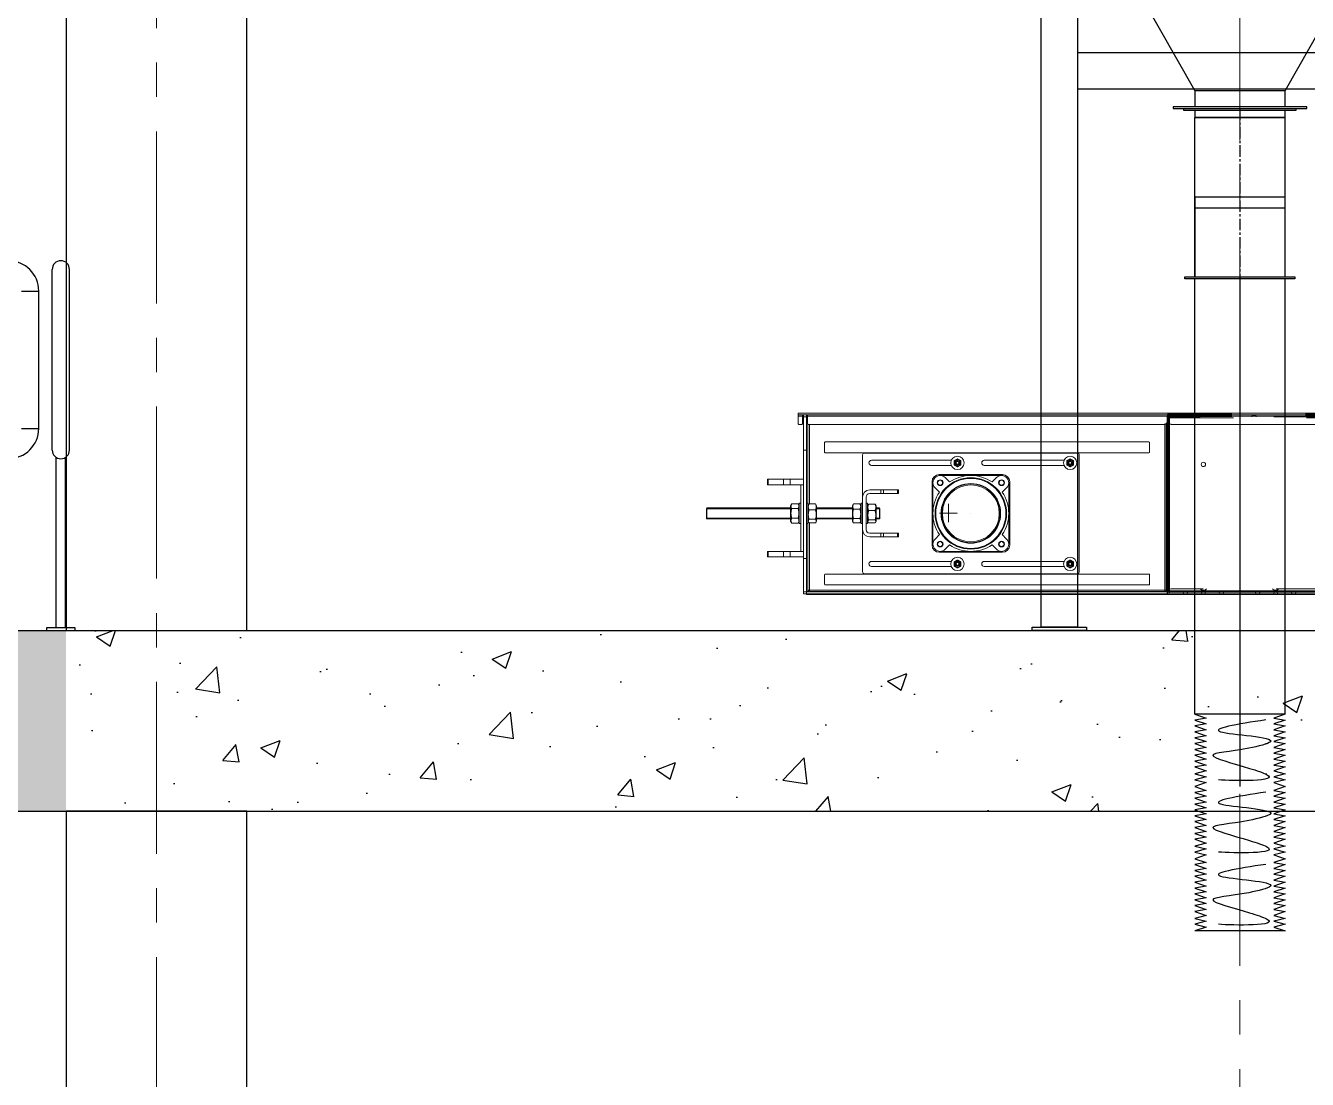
# Model space of a CAD drawing. Header units: millimetres. Extents: x 3220 to 226993, y 817 to 176024.
# Drawn here: x 167603 to 171152, y 23317 to 26234 of the extents above; entities that cross this region are included whole.
import ezdxf

# ---------------------------------------------------------------- set-up
doc = ezdxf.new("R2010")
doc.units = ezdxf.units.MM
for name, pattern in [('AXES', [50.8, 31.75, -6.35, 6.35, -6.35]), ('CHAIN', [0.3543, 0.2362, -0.0295, 0.0591, -0.0295]), ('DASHED', [15, 7, -8])]:
    doc.linetypes.add(name, pattern=pattern)
doc.layers.add('Axe', color=1, linetype='AXES', lineweight=9)
doc.layers.add('Gewinde(DIN)', color=160, linetype='Continuous', lineweight=25)
for name, color, linetype, lineweight, true_color in [('Mittelpunktmarkierung(DIN)', 7, 'Continuous', 25, 0x3f3f3f), ('Sichtbare Kanten(DIN)', 7, 'Continuous', 50, 0x3f3f3f), ('Sichtbare tangentiale Kanten(DIN)', 7, 'Continuous', 50, 0x3f3f3f), ('Verdeckte Kanten(DIN)', 7, 'DASHED', 35, 0x3f3f3f), ('Verdeckte tangentiale Kanten(DIN)', 7, 'DASHED', 35, 0x3f3f3f)]:
    doc.layers.add(name, color=color, linetype=linetype, lineweight=lineweight, true_color=true_color)

# ---------------------------------------------------------------- blocks, each defined once
blk = doc.blocks.new('SECTION E-F')
h = blk.add_hatch()
h.set_pattern_fill('AR-CONC', color=256, scale=3)
h.set_pattern_definition([(50, (0, 1000), (546.554, -47.817), [57.15, -628.65]), (355, (0, 1000), (-105.73, 573.17), [45.72, -502.922]), (100.4514, (45.55, 996), (440.824, 525.353), [48.57, -534.271]), (46.1842, (0, 1152.4), (813.237, -126.127), [85.725, -942.975]), (96.6356, (67.8, 1141.9), (712.212, 742.278), [72.855, -801.407]), (351.184, (0, 1152.4), (712.212, 742.278), [68.58, -754.38]), (21, (76.2, 1114.3), (454.843, -306.796), [57.15, -628.65]), (326, (76.2, 1114.3), (185.406, 552.564), [45.72, -502.92]), (71.4514, (114.1, 1088.73), (640.249, 245.768), [48.57, -534.27]), (37.5, (0, 1000), (9.2658, 253.6651), [0, -496.824, 0, -510.54, 0, -504.825]), (7.5, (0, 1000), (200.459, 300.5417), [0, -291.084, 0, -485.394, 0, -192.405]), (327.5, (-169.93, 1000), (406.7718, -17.1862), [0, -190.5, 0, -594.36, 0, -788.67]), (317.5, (-246.13, 1000), (444.3875, 76.2795), [0, -247.65, 0, -394.716, 0, -560.07])])
h.paths.add_polyline_path([(0, 4500), (-250, 4500), (-250, 0), (0, 0)])
h.paths.add_polyline_path([(250, 4500), (0, 4500), (0, 0), (250, 0)])
h.paths.add_polyline_path([(0, 5000), (-250, 5000), (-250, 4500), (0, 4500)])
h.paths.add_polyline_path([(3000, 5000), (0, 5000), (0, 4500), (250, 4500), (3000, 4500)])
h.paths.add_polyline_path([(6000, 5000), (3000, 5000), (3000, 4500), (3250, 4500), (6000, 4500)])
h.paths.add_polyline_path([(9000, 5000), (6000, 5000), (6000, 4500), (6250, 4500), (9000, 4500)])
h.paths.add_polyline_path([(12000, 5000), (9000, 5000), (9000, 4500), (9250, 4500), (12000, 4500)])
h.paths.add_polyline_path([(15000, 5000), (12000, 5000), (12000, 4500), (12250, 4500), (15000, 4500)])
h.paths.add_polyline_path([(24000, 5000), (23750, 5000), (23750, 4500), (24000, 4500)])
h.paths.add_polyline_path([(24250, 5000), (24000, 5000), (24000, 4500), (24250, 4500)])
h.paths.add_polyline_path([(24250, 4500), (24000, 4500), (24000, 0), (24250, 0)])
h.paths.add_polyline_path([(24000, 4500), (23750, 4500), (23750, 0), (24000, 0)])
h.paths.add_polyline_path([(17750, 4500), (17750, 5000), (15000, 5000), (15000, 4500)])
h = blk.add_hatch()
h.set_pattern_fill('AR-CONC', color=256, scale=3)
h.paths.add_polyline_path([(18000, 5000), (17750, 5000), (17750, 4500), (18000, 4500)])
h.paths.add_polyline_path([(21000, 5000), (18000, 5000), (18000, 4500), (21000, 4500)])
h.paths.add_polyline_path([(23750, 5000), (21000, 5000), (21000, 4500), (23750, 4500)])
h.paths.add_polyline_path([(24000, 5000), (23750, 5000), (23750, 4500), (24000, 4500)])
h.paths.add_polyline_path([(24250, 5000), (24000, 5000), (24000, 4500), (24250, 4500)])
for points in [[(17750, 5000), (18250, 5000), (18250, 9500), (17750, 9500)], [(17750, 0), (18250, 0), (18250, 4500), (17750, 4500)]]:
    blk.add_lwpolyline(points, close=True)
for points in [[(-250, 0), (-250, 5000), (17750, 5000)], [(17750, 5000), (24250, 5000)], [(250, 0), (250, 4500), (17750, 4500)], [(17750, 4500), (24250, 4500)]]:
    blk.add_lwpolyline(points)
at = {"layer": 'Axe', "ltscale": 15}
for p, q in [((18000, -4000), (18000, 33323.9)), ((21000, -500), (21000, 33323.9))]:
    blk.add_line(p, q, dxfattribs=at)
blk = doc.blocks.new('101 1 G')
for p, q in [((125, 466), (-125, 466)), ((-125, 466), (-125, 446)), ((125, 446), (125, 466)), ((-125, 5), (-125, 446)), ((125, 446), (-125, 446)), ((125, 446), (-125, 446)), ((-125, 446), (125, 446)), ((125, 5), (125, 446))]:
    blk.add_line(p, q)
for points in [[(155, 466), (-155, 466), (-155, 471), (155, 471)], [(-125, 5), (125, 5), (125, 225.5), (-125, 225.5)], [(-125, 5), (125, 5), (125, 195.8), (-125, 195.8)], [(152.5, 0), (-152.5, 0), (-152.5, 5), (152.5, 5)]]:
    blk.add_lwpolyline(points, close=True)
at = {"layer": 'Axe', "lineweight": -3}
blk.add_line((0, 471), (0, 0), dxfattribs=at)
blk = doc.blocks.new('180L')
blk.add_blockref('101 1 G', (0, -471))
blk = doc.blocks.new('179 L')
at = {"color": 34}
for p, q in [((-125, 550), (-750, 1650)), ((750, 1650), (125, 550)), ((-560, 1375), (-550, 1375)), ((-440, 1375), (-450, 1375)), ((440, 1375), (450, 1375)), ((560, 1375), (550, 1375)), ((-125, 550), (125, 550)), ((-125, 550), (-125, 505)), ((125, 505), (125, 550))]:
    blk.add_line(p, q, dxfattribs=at)
at = {"color": 34, "elevation": 0}
for points in [[(-725, 1799), (-225, 1799), (-225, 1805), (-725, 1805)], [(-275, 1799), (-675, 1799), (-675, 1700), (-275, 1700)], [(225, 1799), (725, 1799), (725, 1805), (225, 1805)], [(675, 1799), (275, 1799), (275, 1700), (675, 1700)], [(-800, 1694), (800, 1694), (800, 1700), (-800, 1700)], [(-750, 1650), (750, 1650), (750, 1694), (-750, 1694)]]:
    blk.add_lwpolyline(points, close=True, dxfattribs=at)
at = {"color": 34}
for points in [[(-560, 1360), (-550, 1360), (-550, 1553.9), (-560, 1553.9)], [(-440, 1360), (-450, 1360), (-450, 1553.9), (-440, 1553.9)], [(440, 1360), (450, 1360), (450, 1553.9), (440, 1553.9)], [(560, 1360), (550, 1360), (550, 1553.9), (560, 1553.9)], [(-425, 1350), (-575, 1350), (-575, 1360), (-425, 1360)], [(-450, -935.2), (-550, -935.2), (-550, 1350), (-450, 1350)], [(425, 1350), (575, 1350), (575, 1360), (425, 1360)], [(450, -935.2), (550, -935.2), (550, 1350), (450, 1350)], [(-450, 654.8), (-450, 554.8), (450, 554.8), (450, 654.8)], [(-185, 500), (185, 500), (185, 505), (-185, 505)], [(-425, -945.2), (-575, -945.2), (-575, -935.2), (-425, -935.2)], [(425, -945.2), (575, -945.2), (575, -935.2), (425, -935.2)]]:
    blk.add_lwpolyline(points, close=True, dxfattribs=at)
blk = doc.blocks.new('TKF 300 tondeur F')
at = {"layer": 'Gewinde(DIN)', "color": 5, "lineweight": 0}
for p, q in [((807, -7.3), (797, -7.3)), ((797, -33.1), (807, -33.1)), ((972, -7.3), (873, -7.3)), ((873, -33.1), (972, -33.1)), ((1277, -7.3), (1044, -7.3)), ((1044, -33.1), (1277, -33.1))]:
    blk.add_line(p, q, dxfattribs=at)
for centre in [(270, 119.8), (582, 119.8), (270, -160.2), (582, -160.2)]:
    blk.add_arc(centre, 4.95, 176.1931, 86.1931, dxfattribs=at)
at = {"layer": 'Mittelpunktmarkierung(DIN)', "color": 5, "linetype": 'CHAIN', "lineweight": 0, "ltscale": 5.555937}
for p, q in [((606.5, 5.9), (606.5, -44.1)), ((631.5, -19.1), (581.5, -19.1))]:
    blk.add_line(p, q, dxfattribs=at)
at = {"layer": 'Sichtbare Kanten(DIN)', "color": 5, "lineweight": 0}
for p, q in [((0, 252.3), (0, 257.3)), ((0, 257.3), (0, 257.3)), ((1023, 257.3), (0, 257.3)), ((0, 252.3), (0, 248.6)), ((0, 236.4), (0, 248.6)), ((997, 252.5), (1011, 252.5)), ((997, 252.3), (997, 252.5)), ((997, 252.3), (997, 248.6)), ((1000, 250.5), (997, 250.5)), ((997, 250.3), (1000, 250.3)), ((997, 228.4), (997, 248.6)), ((1000, 247.2), (1000, 252.1)), ((1008, 252.1), (1008, 247.2)), ((1011, 250.5), (1008, 250.5)), ((1011, 252.5), (1011, 252.3)), ((1011, 248.6), (1011, 252.3)), ((1011, 248.6), (1011, 228.4)), ((1023, 252.3), (1023, 257.3)), ((1023, 257.3), (1023, 257.3)), ((1023, 252.3), (1023, 248.6)), ((1023, 228.4), (1023, 248.6)), ((0, 236.4), (0, 236.2)), ((0, 236.2), (0, -236.2)), ((4, 228.2), (4, -236.2)), ((995, 226.4), (10, 226.4)), ((10, 226.2), (995, 226.2)), ((996, 7.8), (996, 226.5)), ((997, 246.3), (1000, 246.3)), ((997, 245.8), (1000, 245.8)), ((997, 228.2), (997, 228.4)), ((1000, 154.8), (1000, 247.2)), ((1008, 247.2), (1008, 154.8)), ((1011, 228.2), (1011, 228.4)), ((1021, 226.4), (1013, 226.4)), ((1013, 226.2), (1021, 226.2)), ((1023, 228.2), (1023, 228.4)), ((52, 177.8), (948, 177.8)), ((50, 149.8), (50, 175.8)), ((948, 147.8), (52, 147.8)), ((250, 146.8), (840, 146.8)), ((950, 175.8), (950, 149.8)), ((1008, 154.8), (1000, 154.8)), ((1000, 154.8), (1000, -11.2)), ((1008, -145.2), (1008, 154.8)), ((245, -182.2), (245, 141.8)), ((287.1, 126.8), (508, 126.8)), ((508, 112.8), (287.1, 112.8)), ((599.1, 126.8), (820, 126.8)), ((820, 112.8), (599.1, 112.8)), ((845, 141.8), (845, 24.8)), ((632.5, 87.3), (457.5, 87.3)), ((460, 84.8), (545, 84.8)), ((486.3, 66.8), (474.1, 78.9)), ((545, 84.8), (630, 84.8)), ((615.9, 78.9), (603.7, 66.8)), ((1045.6, 74.3), (1008, 74.3)), ((1008, 59.3), (1008, 74.3)), ((1045.6, 74.3), (1063.5, 74.3)), ((1063.5, 74.3), (1105.9, 74.3)), ((1105.9, 74.3), (1108, 74.3)), ((1108, 59.3), (1108, 74.3)), ((437.5, 67.3), (437.5, -107.7)), ((440, -20.2), (440, 64.8)), ((445.9, 50.7), (458, 38.5)), ((632, 38.5), (644.1, 50.7)), ((650, 64.8), (650, -20.2)), ((652.5, -107.7), (652.5, 67.3)), ((745, 44.8), (747.9, 44.8)), ((745, 44.8), (745, 34.8)), ((787.1, 44.8), (747.9, 44.8)), ((787.1, 44.8), (794.1, 44.8)), ((794.1, 44.8), (825, 44.8)), ((1008, 59.3), (1016, 59.3)), ((1008, -125.2), (1008, 59.3)), ((1045.6, 59.3), (1008, 59.3)), ((1016, -11.2), (1016, 59.3)), ((1063.5, 59.3), (1045.6, 59.3)), ((1105.9, 59.3), (1063.5, 59.3)), ((1108, 59.3), (1105.9, 59.3)), ((747.9, 34.8), (745, 34.8)), ((747.9, 34.8), (787.1, 34.8)), ((794.1, 34.8), (787.1, 34.8)), ((794.1, 34.8), (825, 34.8)), ((807, 1.2), (808.5, 3.8)), ((807, 1.2), (807, -41.5)), ((828, 5.6), (810, 5.6)), ((831, 1.2), (829.5, 3.8)), ((831, -48.2), (831, 7.8)), ((835, 7.8), (831, 7.8)), ((835, 24.8), (835, -65.2)), ((845, -65.2), (845, 24.8)), ((845, 7.8), (849, 7.8)), ((849, 7.8), (849, -48.2)), ((849, 1.2), (851.6, 5.6)), ((852, 6.3), (870, 6.3)), ((873, 1.2), (870.4, 5.6)), ((873, -41.5), (873, 1.2)), ((972, 1.2), (974, 4.6)), ((972, 1.2), (972, -41.5)), ((993, 6.1), (975, 6.1)), ((996, 1.2), (994, 4.6)), ((996, -48.2), (996, 7.8)), ((1000, 7.8), (996, 7.8)), ((1016, 7.8), (1020, 7.8)), ((1020, 7.8), (1020, -48.2)), ((1020, 1.2), (1023, 6.4)), ((1041, 6.4), (1023, 6.4)), ((1044, 1.2), (1041, 6.4)), ((1044, -41.5), (1044, 1.2)), ((440, -105.2), (440, -20.2)), ((650, -20.2), (650, -105.2)), ((797, -6.2), (798, -5.2)), ((797, -34.2), (797, -6.2)), ((797, -34.2), (798, -35.2)), ((798, -5.2), (798, -35.2)), ((798, -5.2), (807, -5.2)), ((798, -35.2), (807, -35.2)), ((828, -12.6), (810, -12.6)), ((852, -8.1), (870, -8.1)), ((852, -34.6), (870, -34.6)), ((873, -5.2), (972, -5.2)), ((873, -35.2), (972, -35.2)), ((993, -10.2), (975, -10.2)), ((1000, -29.2), (1000, -11.2)), ((1000, -29.2), (1000, -145.2)), ((1016, -11.2), (1016, -29.2)), ((1016, -125.2), (1016, -29.2)), ((1041, -6.9), (1023, -6.9)), ((1041, -33.5), (1023, -33.5)), ((1044, -5.2), (1276, -5.2)), ((1044, -35.2), (1276, -35.2)), ((1276, -35.2), (1276, -5.2)), ((1277, -6.2), (1276, -5.2)), ((1277, -34.2), (1276, -35.2)), ((1277, -6.2), (1277, -34.2)), ((807, -41.5), (808.5, -44.2)), ((828, -38.4), (810, -38.4)), ((828, -46), (810, -46)), ((831, -41.5), (829.5, -44.2)), ((835, -48.2), (831, -48.2)), ((845, -48.2), (849, -48.2)), ((845, -65.2), (845, -182.2)), ((849, -41.5), (851.6, -46)), ((852, -46.7), (870, -46.7)), ((873, -41.5), (870.4, -46)), ((972, -41.5), (974, -45)), ((993, -36.5), (975, -36.5)), ((993, -46.5), (975, -46.5)), ((996, -41.5), (994, -45)), ((996, -236.2), (996, -48.2)), ((1000, -48.2), (996, -48.2)), ((1016, -48.2), (1020, -48.2)), ((1020, -41.5), (1023, -46.8)), ((1041, -46.8), (1023, -46.8)), ((1044, -41.5), (1041, -46.8)), ((458, -78.9), (445.9, -91.1)), ((644.1, -91.1), (632, -78.9)), ((745, -75.2), (747.9, -75.2)), ((745, -75.2), (745, -85.2)), ((747.9, -85.2), (745, -85.2)), ((787.1, -75.2), (747.9, -75.2)), ((747.9, -85.2), (787.1, -85.2)), ((787.1, -75.2), (794.1, -75.2)), ((794.1, -85.2), (787.1, -85.2)), ((825, -75.2), (794.1, -75.2)), ((825, -85.2), (794.1, -85.2)), ((457.5, -127.7), (632.5, -127.7)), ((545, -125.2), (460, -125.2)), ((474.1, -119.3), (486.3, -107.2)), ((630, -125.2), (545, -125.2)), ((603.7, -107.2), (615.9, -119.3)), ((1008, -125.2), (1016, -125.2)), ((1045.6, -125.2), (1008, -125.2)), ((1008, -140.2), (1008, -125.2)), ((1045.6, -140.2), (1008, -140.2)), ((1045.6, -125.2), (1063.5, -125.2)), ((1063.5, -140.2), (1045.6, -140.2)), ((1063.5, -125.2), (1105.9, -125.2)), ((1105.9, -140.2), (1063.5, -140.2)), ((1105.9, -125.2), (1108, -125.2)), ((1108, -140.2), (1105.9, -140.2)), ((1108, -140.2), (1108, -125.2)), ((287.1, -153.2), (508, -153.2)), ((508, -167.2), (287.1, -167.2)), ((599.1, -153.2), (820, -153.2)), ((820, -167.2), (599.1, -167.2)), ((1000, -237.6), (1000, -145.2)), ((1000, -145.2), (1008, -145.2)), ((1008, -145.2), (1008, -237.6)), ((50, -216.2), (50, -190.2)), ((52, -188.2), (948, -188.2)), ((840, -187.2), (250, -187.2)), ((950, -190.2), (950, -216.2)), ((4, -236.2), (0, -236.2)), ((0, -240.7), (0, -236.7)), ((1000, -236.7), (0, -236.7)), ((0, -240.7), (1000, -240.7)), ((0, -240.7), (0, -244.7)), ((1000, -240.7), (0, -240.7)), ((0, -244.7), (1000, -244.7)), ((8, -232.7), (4, -232.7)), ((8, -232.7), (8, -236.7)), ((948, -218.2), (52, -218.2)), ((992, -232.7), (996, -232.7)), ((992, -236.7), (992, -232.7)), ((992, -235.7), (996, -235.7)), ((996, -236.2), (1000, -236.2)), ((1000, -242.7), (1000, -237.6)), ((1000, -242.7), (1000, -244.7)), ((1000, -242.7), (1008, -242.7)), ((1008, -237.6), (1008, -242.7))]:
    blk.add_line(p, q, dxfattribs=at)
for centre, radius in [((270, 119.8), 18.5), ((270, 119.8), 8.6), ((270, 119.8), 6), ((270, 119.8), 6), ((270, 119.8), 4), ((582, 119.8), 18.5), ((582, 119.8), 8.6), ((582, 119.8), 6), ((582, 119.8), 6), ((582, 119.8), 4), ((545, -20.2), 99), ((460, 64.8), 8), ((460, 64.8), 6.92), ((630, 64.8), 8), ((630, 64.8), 6.92), ((545, -20.2), 81.5), ((545, -20.2), 0.01), ((460, -105.2), 8), ((460, -105.2), 6.92), ((630, -105.2), 8), ((630, -105.2), 6.92), ((270, -160.2), 18.5), ((582, -160.2), 18.5), ((270, -160.2), 8.6), ((270, -160.2), 6), ((270, -160.2), 6), ((270, -160.2), 4), ((582, -160.2), 8.6), ((582, -160.2), 6), ((582, -160.2), 6), ((582, -160.2), 4)]:
    blk.add_circle(centre, radius, dxfattribs=at)
for centre, radius, start, end in [((52, 175.8), 2, 90, 180), ((948, 175.8), 2, 0, 90), ((52, 149.8), 2, 180, 270), ((250, 141.8), 5, 90, 180), ((840, 141.8), 5, 0, 90), ((948, 149.8), 2, 270, 0), ((508, 119.8), 7, 270, 90), ((820, 119.8), 7, 270, 90), ((457.5, 67.3), 20, 90, 180), ((460, 64.8), 20, 45, 225), ((545, -20.2), 105, 55.9806, 124.0194), ((630, 64.8), 20, 315, 135), ((632.5, 67.3), 20, 0, 90), ((545, -20.2), 105, 145.9806, 214.0194), ((545, -20.2), 105, 325.9806, 34.0194), ((825, 24.8), 20, 0, 90), ((825, 24.8), 10, 0, 90), ((825, -65.2), 10, 270, 0), ((825, -65.2), 20, 270, 0), ((460, -105.2), 20, 135, 315), ((630, -105.2), 20, 225, 45), ((457.5, -107.7), 20, 180, 270), ((545, -20.2), 105, 235.9806, 304.0194), ((632.5, -107.7), 20, 270, 0), ((508, -160.2), 7, 270, 90), ((820, -160.2), 7, 270, 90), ((52, -190.2), 2, 90, 180), ((250, -182.2), 5, 180, 270), ((840, -182.2), 5, 270, 0), ((948, -190.2), 2, 0, 90), ((52, -216.2), 2, 180, 270), ((948, -216.2), 2, 270, 0)]:
    blk.add_arc(centre, radius, start, end, dxfattribs=at)
for centre in [(50, 252.9), (230, 252.9), (410, 252.9), (590, 252.9), (770, 252.9), (950, 252.9)]:
    blk.add_ellipse(centre, major_axis=(-5, 0), ratio=0.026186, dxfattribs=at)
for centre, major_axis, start_param, end_param in [((10, 236.4), (-10, 0), 0, 1.570796), ((10, 236.2), (-10, 0), 0, 1.570796), ((995, 228.4), (2, 0), 4.712389, 6.283185), ((995, 228.2), (2, 0), 4.712389, 6.283185), ((1013, 228.4), (-2, 0), 0, 1.570796), ((1013, 228.2), (-2, 0), 0, 1.570796), ((1021, 228.4), (2, 0), 4.712389, 6.283185), ((1021, 228.2), (2, 0), 4.712389, 6.283185)]:
    blk.add_ellipse(centre, major_axis=major_axis, ratio=0.996195, start_param=start_param, end_param=end_param, dxfattribs=at)
for points, weights in [([(260.5, 125.3), (265.2, 128), (270, 130.8)], [1, 1.15470053838, 1]), ([(260.5, 114.3), (260.5, 119.8), (260.5, 125.3)], [1, 1.15470053838, 1]), ([(270, 108.8), (265.2, 111.6), (260.5, 114.3)], [1, 1.15470053838, 1]), ([(270, 130.8), (274.7, 128), (279.5, 125.3)], [1, 1.15470053838, 1]), ([(279.5, 114.3), (274.7, 111.6), (270, 108.8)], [1, 1.15470053838, 1]), ([(279.5, 125.3), (279.5, 119.8), (279.5, 114.3)], [1, 1.15470053838, 1]), ([(572.5, 125.3), (577.2, 128), (582, 130.8)], [1, 1.15470053838, 1]), ([(572.5, 114.3), (572.5, 119.8), (572.5, 125.3)], [1, 1.15470053838, 1]), ([(582, 108.8), (577.2, 111.6), (572.5, 114.3)], [1, 1.15470053838, 1]), ([(582, 130.8), (586.7, 128), (591.5, 125.3)], [1, 1.15470053838, 1]), ([(591.5, 114.3), (586.7, 111.6), (582, 108.8)], [1, 1.15470053838, 1]), ([(591.5, 125.3), (591.5, 119.8), (591.5, 114.3)], [1, 1.15470053838, 1]), ([(810, 5.6), (806.2, -3.5), (810, -12.6)], [1, 1.15470053838, 1]), ([(808.5, 3.8), (809, 4.7), (810, 5.6)], [1.05428215884, 1.03510900329, 1]), ([(828, 5.6), (829, 4.7), (829.5, 3.8)], [1, 1.03510900329, 1.05428215884]), ([(828, -12.6), (831.8, -3.5), (828, 5.6)], [1, 1.15470053838, 1]), ([(852, 6.3), (848.2, -0.9), (852, -8.1)], [1, 1.15470053838, 1]), ([(851.6, 5.6), (851.8, 6), (852, 6.3)], [1.01498110201, 1.00789329063, 1]), ([(870, 6.3), (870.2, 6), (870.4, 5.6)], [1, 1.00789329063, 1.01498110201]), ([(870, -8.1), (873.8, -0.9), (870, 6.3)], [1, 1.15470053838, 1]), ([(975, 6.1), (971.2, -2), (975, -10.2)], [1, 1.15470053838, 1]), ([(974, 4.6), (974.4, 5.4), (975, 6.1)], [1.03585620826, 1.02069714234, 1]), ([(993, 6.1), (993.6, 5.4), (994, 4.6)], [1, 1.02069714234, 1.03585620826]), ([(993, -10.2), (996.8, -2), (993, 6.1)], [1, 1.15470053838, 1]), ([(1023, 6.4), (1019.2, -0.3), (1023, -6.9)], [1, 1.15470053838, 1]), ([(1041, -6.9), (1044.8, -0.3), (1041, 6.4)], [1, 1.15470053838, 1]), ([(810, -12.6), (806.2, -25.5), (810, -38.4)], [1, 1.15470053838, 1]), ([(828, -38.4), (831.8, -25.5), (828, -12.6)], [1, 1.15470053838, 1]), ([(852, -8.1), (848.2, -21.4), (852, -34.6)], [1, 1.15470053838, 1]), ([(852, -34.6), (848.2, -40.7), (852, -46.7)], [1, 1.15470053838, 1]), ([(870, -34.6), (873.8, -21.4), (870, -8.1)], [1, 1.15470053838, 1]), ([(870, -46.7), (873.8, -40.7), (870, -34.6)], [1, 1.15470053838, 1]), ([(975, -10.2), (971.2, -23.3), (975, -36.5)], [1, 1.15470053838, 1]), ([(993, -36.5), (996.8, -23.3), (993, -10.2)], [1, 1.15470053838, 1]), ([(1023, -6.9), (1019.2, -20.2), (1023, -33.5)], [1, 1.15470053838, 1]), ([(1023, -33.5), (1019.2, -40.1), (1023, -46.8)], [1, 1.15470053838, 1]), ([(1041, -33.5), (1044.8, -20.2), (1041, -6.9)], [1, 1.15470053838, 1]), ([(1041, -46.8), (1044.8, -40.1), (1041, -33.5)], [1, 1.15470053838, 1]), ([(810, -38.4), (806.2, -42.2), (810, -46)], [1, 1.15470053838, 1]), ([(828, -46), (831.8, -42.2), (828, -38.4)], [1, 1.15470053838, 1]), ([(975, -36.5), (971.2, -41.5), (975, -46.5)], [1, 1.15470053838, 1]), ([(993, -46.5), (996.8, -41.5), (993, -36.5)], [1, 1.15470053838, 1]), ([(260.5, -154.7), (265.2, -152), (270, -149.2)], [1, 1.15470053838, 1]), ([(260.5, -165.7), (260.5, -160.2), (260.5, -154.7)], [1, 1.15470053838, 1]), ([(270, -171.2), (265.2, -168.4), (260.5, -165.7)], [1, 1.15470053838, 1]), ([(270, -149.2), (274.7, -152), (279.5, -154.7)], [1, 1.15470053838, 1]), ([(279.5, -165.7), (274.7, -168.4), (270, -171.2)], [1, 1.15470053838, 1]), ([(279.5, -154.7), (279.5, -160.2), (279.5, -165.7)], [1, 1.15470053838, 1]), ([(572.5, -154.7), (577.2, -152), (582, -149.2)], [1, 1.15470053838, 1]), ([(572.5, -165.7), (572.5, -160.2), (572.5, -154.7)], [1, 1.15470053838, 1]), ([(582, -171.2), (577.2, -168.4), (572.5, -165.7)], [1, 1.15470053838, 1]), ([(582, -149.2), (586.7, -152), (591.5, -154.7)], [1, 1.15470053838, 1]), ([(591.5, -165.7), (586.7, -168.4), (582, -171.2)], [1, 1.15470053838, 1]), ([(591.5, -154.7), (591.5, -160.2), (591.5, -165.7)], [1, 1.15470053838, 1])]:
    blk.add_rational_spline(points, weights, degree=2, dxfattribs=at)
at = {"layer": 'Sichtbare tangentiale Kanten(DIN)', "color": 5, "lineweight": 0}
for p, q in [((0, 257.3), (1023, 257.3)), ((0, 252.3), (997, 252.3)), ((0, 248.6), (997, 248.6)), ((1011, 252.3), (1023, 252.3)), ((1011, 248.6), (1023, 248.6)), ((8, 226.4), (8, -232.7)), ((10, 226.2), (10, 226.4)), ((992, 6.1), (992, 226.2)), ((995, 226.2), (995, 226.4)), ((1000, 247.2), (1008, 247.2)), ((1013, 226.2), (1013, 226.4)), ((1021, 226.2), (1021, 226.4)), ((1045.6, 74.3), (1045.6, 59.3)), ((1063.5, 59.3), (1063.5, 74.3)), ((1105.9, 74.3), (1105.9, 59.3)), ((747.9, 34.8), (747.9, 44.8)), ((787.1, 44.8), (787.1, 34.8)), ((794.1, 34.8), (794.1, 44.8)), ((992, -232.7), (992, -46.5)), ((747.9, -85.2), (747.9, -75.2)), ((787.1, -75.2), (787.1, -85.2)), ((794.1, -85.2), (794.1, -75.2)), ((1045.6, -125.2), (1045.6, -140.2)), ((1063.5, -140.2), (1063.5, -125.2)), ((1105.9, -125.2), (1105.9, -140.2)), ((8, -232.7), (992, -232.7)), ((1008, -237.6), (1000, -237.6))]:
    blk.add_line(p, q, dxfattribs=at)
for radius in [97, 82.5, 78.8]:
    blk.add_circle((545, -20.2), radius, dxfattribs=at)
blk = doc.blocks.new('TKF 300 2000 F')
at = {"layer": 'Sichtbare Kanten(DIN)', "color": 5, "lineweight": 0}
for p, q in [((-1999, 497), (-1999, 502)), ((-1999, 502), (-1999, 502)), ((-1, 502), (-1999, 502)), ((-1999, 497), (-1999, 493.3)), ((-1, 502), (-1, 497)), ((-1, 502), (-1, 502)), ((-1, 493.3), (-1, 497)), ((-2000, 495), (-2000, 492)), ((-2000, 495), (-1999, 495)), ((-2000, 492), (-1999, 492)), ((-1999, 491.9), (-2000, 491.9)), ((-2000, 7.1), (-2000, 491.9)), ((-1999, 481.1), (-1999, 493.3)), ((-1999, 481.1), (-1999, 480.9)), ((-1997, 7.1), (-1997, 474.9)), ((-11, 471.1), (-1989, 471.1)), ((-1989, 470.9), (-11, 470.9)), ((-3, 474.9), (-3, 7.1)), ((-1, 495), (0, 495)), ((-1, 493.3), (-1, 481.1)), ((-1, 492), (0, 492)), ((-1, 491.9), (0, 491.9)), ((-1, 480.9), (-1, 481.1)), ((0, 495), (0, 492)), ((0, 491.9), (0, 7.1)), ((-1997, 7.1), (-2000, 7.1)), ((-2000, 7.1), (-2000, 7)), ((-2000, 4), (-2000, 7)), ((0, 7), (-2000, 7)), ((-2000, 4), (0, 4)), ((-2000, 0), (-2000, 4)), ((0, 4), (-2000, 4)), ((-1994, 10), (-1997, 10)), ((-1994, 10), (-1994, 7)), ((-6, 10), (-3, 10)), ((-6, 7), (-6, 10)), ((-3, 7.1), (0, 7.1)), ((0, 7), (0, 7.1)), ((0, 4), (0, 7)), ((0, 0), (0, 4)), ((-2000, 0), (0, 0))]:
    blk.add_line(p, q, dxfattribs=at)
for centre in [(-1900, 360), (-1450, 360), (-1000, 360), (-550, 360), (-100, 360)]:
    blk.add_circle(centre, 6, dxfattribs=at)
for centre in [(-1950, 497.6), (-1760, 497.6), (-1570, 497.6), (-1380, 497.6), (-1190, 497.6), (-1000, 497.6), (-810, 497.6), (-620, 497.6), (-430, 497.6), (-240, 497.6), (-50, 497.6)]:
    blk.add_ellipse(centre, major_axis=(-5, 0), ratio=0.026186, dxfattribs=at)
for centre, major_axis, start_param, end_param in [((-1989, 481.1), (-10, 0), 0, 1.570796), ((-1989, 480.9), (-10, 0), 0, 1.570796), ((-11, 481.1), (10, 0), 4.712389, 6.283185), ((-11, 480.9), (10, 0), 4.712389, 6.283185)]:
    blk.add_ellipse(centre, major_axis=major_axis, ratio=0.996195, start_param=start_param, end_param=end_param, dxfattribs=at)
at = {"layer": 'Sichtbare tangentiale Kanten(DIN)', "color": 5, "lineweight": 0}
for p, q in [((-1999, 502), (-1, 502)), ((-1999, 497), (-1, 497)), ((-1999, 493.3), (-1, 493.3)), ((-1994, 472.3), (-1994, 10)), ((-1989, 470.9), (-1989, 471.1)), ((-11, 471.1), (-11, 470.9)), ((-6, 10), (-6, 472.3)), ((-1994, 10), (-6, 10))]:
    blk.add_line(p, q, dxfattribs=at)
at = {"layer": 'Verdeckte Kanten(DIN)', "color": 5, "lineweight": 0, "ltscale": 25.437323}
for p, q in [((-1, 500), (-1999, 500)), ((-1999, 492), (-1, 492))]:
    blk.add_line(p, q, dxfattribs=at)
at = {"layer": 'Verdeckte Kanten(DIN)', "color": 5, "lineweight": 0, "ltscale": 0.38097}
for p, q in [((-1955, 495.6), (-1955, 497.6)), ((-1945, 495.6), (-1945, 497.6)), ((-1765, 495.6), (-1765, 497.6)), ((-1755, 495.6), (-1755, 497.6)), ((-1575, 495.6), (-1575, 497.6)), ((-1565, 495.6), (-1565, 497.6)), ((-1385, 495.6), (-1385, 497.6)), ((-1375, 495.6), (-1375, 497.6)), ((-1195, 495.6), (-1195, 497.6)), ((-1185, 495.6), (-1185, 497.6)), ((-1005, 495.6), (-1005, 497.6)), ((-995, 495.6), (-995, 497.6)), ((-815, 495.6), (-815, 497.6)), ((-805, 495.6), (-805, 497.6)), ((-625, 495.6), (-625, 497.6)), ((-615, 495.6), (-615, 497.6)), ((-435, 495.6), (-435, 497.6)), ((-425, 495.6), (-425, 497.6)), ((-245, 495.6), (-245, 497.6)), ((-235, 495.6), (-235, 497.6)), ((-55, 495.6), (-55, 497.6)), ((-45, 495.6), (-45, 497.6))]:
    blk.add_line(p, q, dxfattribs=at)
at = {"layer": 'Verdeckte Kanten(DIN)', "color": 5, "lineweight": 0, "ltscale": 0.571309}
for p, q in [((-2000, 489), (-1997, 489)), ((-1997, 475.5), (-2000, 475.5)), ((-1997, 463.5), (-2000, 463.5)), ((-1994, 495), (-1994, 492)), ((-1956, 492), (-1956, 495)), ((-1944, 492), (-1944, 495)), ((-1766, 492), (-1766, 495)), ((-1754, 492), (-1754, 495)), ((-1576, 492), (-1576, 495)), ((-1564, 492), (-1564, 495)), ((-1386, 492), (-1386, 495)), ((-1374, 492), (-1374, 495)), ((-1196, 492), (-1196, 495)), ((-1184, 492), (-1184, 495)), ((-1006, 492), (-1006, 495)), ((-994, 492), (-994, 495)), ((-816, 492), (-816, 495)), ((-804, 492), (-804, 495)), ((-626, 492), (-626, 495)), ((-614, 492), (-614, 495)), ((-436, 492), (-436, 495)), ((-424, 492), (-424, 495)), ((-246, 492), (-246, 495)), ((-234, 492), (-234, 495)), ((-56, 492), (-56, 495)), ((-44, 492), (-44, 495)), ((-6, 492), (-6, 495)), ((-3, 489), (0, 489)), ((0, 475.5), (-3, 475.5)), ((0, 463.5), (-3, 463.5)), ((-1997, 365.5), (-2000, 365.5)), ((0, 365.5), (-3, 365.5)), ((-1997, 353.5), (-2000, 353.5)), ((0, 353.5), (-3, 353.5)), ((-1997, 255.5), (-2000, 255.5)), ((0, 255.5), (-3, 255.5)), ((-1997, 243.5), (-2000, 243.5)), ((0, 243.5), (-3, 243.5)), ((-1997, 145.5), (-2000, 145.5)), ((0, 145.5), (-3, 145.5)), ((-1997, 133.5), (-2000, 133.5)), ((0, 133.5), (-3, 133.5)), ((-1997, 35.5), (-2000, 35.5)), ((0, 35.5), (-3, 35.5)), ((-1997, 23.5), (-2000, 23.5)), ((-1997, 10), (-2000, 10)), ((-1994, 7), (-1994, 4)), ((-1956, 7), (-1956, 4)), ((-1944, 7), (-1944, 4)), ((-1856, 7), (-1856, 4)), ((-1844, 7), (-1844, 4)), ((-1756, 7), (-1756, 4)), ((-1744, 7), (-1744, 4)), ((-1656, 7), (-1656, 4)), ((-1644, 7), (-1644, 4)), ((-1556, 7), (-1556, 4)), ((-1544, 7), (-1544, 4)), ((-1456, 7), (-1456, 4)), ((-1444, 7), (-1444, 4)), ((-1356, 7), (-1356, 4)), ((-1344, 7), (-1344, 4)), ((-1256, 7), (-1256, 4)), ((-1244, 7), (-1244, 4)), ((-1156, 7), (-1156, 4)), ((-1144, 7), (-1144, 4)), ((-1056, 7), (-1056, 4)), ((-1044, 7), (-1044, 4)), ((-956, 7), (-956, 4)), ((-944, 7), (-944, 4)), ((-856, 7), (-856, 4)), ((-844, 7), (-844, 4)), ((-756, 7), (-756, 4)), ((-744, 7), (-744, 4)), ((-656, 7), (-656, 4)), ((-644, 7), (-644, 4)), ((-556, 7), (-556, 4)), ((-544, 7), (-544, 4)), ((-456, 7), (-456, 4)), ((-444, 7), (-444, 4)), ((-356, 7), (-356, 4)), ((-344, 7), (-344, 4)), ((-256, 7), (-256, 4)), ((-244, 7), (-244, 4)), ((-156, 7), (-156, 4)), ((-144, 7), (-144, 4)), ((-56, 7), (-56, 4)), ((-44, 7), (-44, 4)), ((-6, 7), (-6, 4)), ((0, 23.5), (-3, 23.5)), ((0, 10), (-3, 10))]:
    blk.add_line(p, q, dxfattribs=at)
at = {"layer": 'Verdeckte Kanten(DIN)', "color": 5, "lineweight": 0, "ltscale": 0.380839}
for p, q in [((-1997, 491.9), (-1999, 491.9)), ((-3, 491.9), (-1, 491.9))]:
    blk.add_line(p, q, dxfattribs=at)
at = {"layer": 'Verdeckte Kanten(DIN)', "color": 5, "lineweight": 0, "ltscale": 3.233633}
for p, q in [((-1997, 474.9), (-1997, 491.9)), ((-3, 491.9), (-3, 474.9))]:
    blk.add_line(p, q, dxfattribs=at)
at = {"layer": 'Verdeckte Kanten(DIN)', "color": 5, "lineweight": 0, "ltscale": 0.897467}
for p, q in [((-1994, 489), (-1997, 489)), ((-1994, 492), (-1994, 489)), ((-6, 489), (-6, 492)), ((-6, 489), (-3, 489))]:
    blk.add_line(p, q, dxfattribs=at)
at = {"layer": 'Verdeckte Kanten(DIN)', "color": 5, "lineweight": 0, "ltscale": 1.971787}
for p, q in [((-2000, 13.3), (-1990, 16)), ((-10, 16), (0, 13.3))]:
    blk.add_line(p, q, dxfattribs=at)
at = {"layer": 'Verdeckte Kanten(DIN)', "color": 5, "lineweight": 0, "ltscale": 25.208158}
blk.add_line((-1990, 16), (-10, 16), dxfattribs=at)
at = {"layer": 'Verdeckte Kanten(DIN)', "color": 5, "lineweight": 0, "ltscale": 0.761779}
for p, q in [((-1955, 0), (-1955, 4)), ((-1945, 0), (-1945, 4)), ((-1905, 0), (-1905, 4)), ((-1895, 0), (-1895, 4)), ((-1855, 0), (-1855, 4)), ((-1845, 0), (-1845, 4)), ((-1755, 0), (-1755, 4)), ((-1745, 0), (-1745, 4)), ((-1705, 0), (-1705, 4)), ((-1695, 0), (-1695, 4)), ((-1655, 0), (-1655, 4)), ((-1645, 0), (-1645, 4)), ((-1555, 0), (-1555, 4)), ((-1545, 0), (-1545, 4)), ((-1505, 0), (-1505, 4)), ((-1495, 0), (-1495, 4)), ((-1455, 0), (-1455, 4)), ((-1445, 0), (-1445, 4)), ((-1355, 0), (-1355, 4)), ((-1345, 0), (-1345, 4)), ((-1305, 0), (-1305, 4)), ((-1295, 0), (-1295, 4)), ((-1255, 0), (-1255, 4)), ((-1245, 0), (-1245, 4)), ((-1155, 0), (-1155, 4)), ((-1145, 0), (-1145, 4)), ((-1105, 0), (-1105, 4)), ((-1095, 0), (-1095, 4)), ((-1055, 0), (-1055, 4)), ((-1045, 0), (-1045, 4)), ((-955, 0), (-955, 4)), ((-945, 0), (-945, 4)), ((-905, 0), (-905, 4)), ((-895, 0), (-895, 4)), ((-855, 0), (-855, 4)), ((-845, 0), (-845, 4)), ((-755, 0), (-755, 4)), ((-745, 0), (-745, 4)), ((-705, 0), (-705, 4)), ((-695, 0), (-695, 4)), ((-655, 0), (-655, 4)), ((-645, 0), (-645, 4)), ((-555, 0), (-555, 4)), ((-545, 0), (-545, 4)), ((-505, 0), (-505, 4)), ((-495, 0), (-495, 4)), ((-455, 0), (-455, 4)), ((-445, 0), (-445, 4)), ((-355, 0), (-355, 4)), ((-345, 0), (-345, 4)), ((-305, 0), (-305, 4)), ((-295, 0), (-295, 4)), ((-255, 0), (-255, 4)), ((-245, 0), (-245, 4)), ((-155, 0), (-155, 4)), ((-145, 0), (-145, 4)), ((-105, 0), (-105, 4)), ((-95, 0), (-95, 4)), ((-55, 0), (-55, 4)), ((-45, 0), (-45, 4))]:
    blk.add_line(p, q, dxfattribs=at)
at = {"layer": 'Verdeckte Kanten(DIN)', "color": 5, "lineweight": 0, "ltscale": 1.104296}
for p, q in [((-1904.5, 11.9), (-1908.6, 16)), ((-1895.5, 11.9), (-1891.4, 16)), ((-1704.5, 11.9), (-1708.6, 16)), ((-1695.5, 11.9), (-1691.4, 16)), ((-1504.5, 11.9), (-1508.6, 16)), ((-1495.5, 11.9), (-1491.4, 16)), ((-1304.5, 11.9), (-1308.6, 16)), ((-1295.5, 11.9), (-1291.4, 16)), ((-1104.5, 11.9), (-1108.6, 16)), ((-1095.5, 11.9), (-1091.4, 16)), ((-904.5, 11.9), (-908.6, 16)), ((-895.5, 11.9), (-891.4, 16)), ((-704.5, 11.9), (-708.6, 16)), ((-695.5, 11.9), (-691.4, 16)), ((-504.5, 11.9), (-508.6, 16)), ((-495.5, 11.9), (-491.4, 16)), ((-304.5, 11.9), (-308.6, 16)), ((-295.5, 11.9), (-291.4, 16)), ((-104.5, 11.9), (-108.6, 16)), ((-95.5, 11.9), (-91.4, 16))]:
    blk.add_line(p, q, dxfattribs=at)
at = {"layer": 'Verdeckte Kanten(DIN)', "color": 5, "lineweight": 0, "ltscale": 2.692601}
for p, q in [((-1904.5, 11.9), (-1895.5, 11.9)), ((-1704.5, 11.9), (-1695.5, 11.9)), ((-1504.5, 11.9), (-1495.5, 11.9)), ((-1304.5, 11.9), (-1295.5, 11.9)), ((-1104.5, 11.9), (-1095.5, 11.9)), ((-904.5, 11.9), (-895.5, 11.9)), ((-704.5, 11.9), (-695.5, 11.9)), ((-504.5, 11.9), (-495.5, 11.9)), ((-304.5, 11.9), (-295.5, 11.9)), ((-104.5, 11.9), (-95.5, 11.9))]:
    blk.add_line(p, q, dxfattribs=at)
at = {"layer": 'Verdeckte Kanten(DIN)', "color": 5, "lineweight": 0, "ltscale": 1.50461}
for p, q in [((-1904.5, 4), (-1904.5, 11.9)), ((-1895.5, 4), (-1895.5, 11.9)), ((-1704.5, 4), (-1704.5, 11.9)), ((-1695.5, 4), (-1695.5, 11.9)), ((-1504.5, 4), (-1504.5, 11.9)), ((-1495.5, 4), (-1495.5, 11.9)), ((-1304.5, 4), (-1304.5, 11.9)), ((-1295.5, 4), (-1295.5, 11.9)), ((-1104.5, 4), (-1104.5, 11.9)), ((-1095.5, 4), (-1095.5, 11.9)), ((-904.5, 4), (-904.5, 11.9)), ((-895.5, 4), (-895.5, 11.9)), ((-704.5, 4), (-704.5, 11.9)), ((-695.5, 4), (-695.5, 11.9)), ((-504.5, 4), (-504.5, 11.9)), ((-495.5, 4), (-495.5, 11.9)), ((-304.5, 4), (-304.5, 11.9)), ((-295.5, 4), (-295.5, 11.9)), ((-104.5, 4), (-104.5, 11.9)), ((-95.5, 4), (-95.5, 11.9))]:
    blk.add_line(p, q, dxfattribs=at)
at = {"layer": 'Verdeckte Kanten(DIN)', "color": 5, "lineweight": 0, "ltscale": 5.984706}
for centre in [(-1950, 495.6), (-1760, 495.6), (-1570, 495.6), (-1380, 495.6), (-1190, 495.6), (-1000, 495.6), (-810, 495.6), (-620, 495.6), (-430, 495.6), (-240, 495.6), (-50, 495.6)]:
    blk.add_ellipse(centre, major_axis=(5, 0), ratio=0.026186, dxfattribs=at)
at = {"layer": 'Verdeckte tangentiale Kanten(DIN)', "color": 5, "lineweight": 0, "ltscale": 25.437323}
for p, q in [((-1, 500), (-1999, 500)), ((-1, 495), (-1999, 495)), ((-1, 493.2), (-1999, 493.2))]:
    blk.add_line(p, q, dxfattribs=at)
at = {"layer": 'Verdeckte tangentiale Kanten(DIN)', "color": 5, "lineweight": 0, "ltscale": 3.18604}
for p, q in [((-1994, 489), (-1994, 472.3)), ((-6, 472.3), (-6, 489))]:
    blk.add_line(p, q, dxfattribs=at)
at = {"layer": 'Verdeckte tangentiale Kanten(DIN)', "color": 5, "lineweight": 0, "ltscale": 25.310009}
blk.add_line((-6, 489), (-1994, 489), dxfattribs=at)
blk = doc.blocks.new('181')
for name, p in [('TKF 300 2000 F', (4505, -2)), ('TKF 300 tondeur F', (4504, 242.7))]:
    blk.add_blockref(name, p)
blk = doc.blocks.new('escalier 5 m')
at = {"color": 76}
for p, q in [((3541.6, 5500, 0), (3541.6, 6000, 0)), ((3589.6, 5500, 0), (3589.6, 6000, 0)), ((3456.6, 5940, 0), (3504.6, 5940, 0)), ((3504.6, 5560, 0), (3504.6, 5940, 0)), ((3456.6, 5560, 0), (3504.6, 5560, 0)), ((3552.6, 5008, 0), (3552.6, 5479.8, 0)), ((3578.6, 5008, 0), (3578.6, 5479.8, 0))]:
    blk.add_line(p, q, dxfattribs=at)
at = {"color": 76, "elevation": 0}
blk.add_lwpolyline([(3525.6, 5000), (3605.6, 5000), (3605.6, 5008), (3525.6, 5008)], close=True, dxfattribs=at)
at = {"color": 76}
for centre, radius, start, end in [((3420.6, 5940, 0), 84, 0, 90), ((3565.6, 6000, 0), 24, 0, 180), ((3420.6, 5560, 0), 84, 270, 0), ((3565.6, 5500, 0), 24, 180, 0)]:
    blk.add_arc(centre, radius, start, end, dxfattribs=at)

msp = doc.modelspace()

# ---------------------------------------------------------------- linework, layer by layer
at = {"color": 4}
for p, q in [((170839.8, 24327.7), (170839.8, 25533.5)), ((170839.8, 24327.7), (170839.8, 25533.5)), ((171089.8, 24327.7), (171089.8, 25533.5)), ((171089.8, 24327.7), (170839.8, 24327.7)), ((170839.8, 24327.7), (170870.9, 24317)), ((170870.9, 24317), (170839.8, 24311.5)), ((170839.8, 24311.5), (170870.9, 24300.8)), ((171089.8, 24327.7), (171058.7, 24317)), ((171058.7, 24317), (171089.8, 24311.5)), ((171089.8, 24311.5), (171058.7, 24300.8)), ((170870.9, 24300.8), (170839.8, 24295.3)), ((170839.8, 24295.3), (170870.9, 24284.6)), ((170870.9, 24284.6), (170839.8, 24279.1)), ((170839.8, 24279.1), (170870.9, 24268.4)), ((171058.7, 24300.8), (171089.8, 24295.3)), ((171089.8, 24295.3), (171058.7, 24284.6)), ((171058.7, 24284.6), (171089.8, 24279.1)), ((171089.8, 24279.1), (171058.7, 24268.4)), ((170870.9, 24268.4), (170839.8, 24262.8)), ((170839.8, 24262.8), (170870.9, 24252.1)), ((170870.9, 24252.1), (170839.8, 24246.6)), ((170839.8, 24246.6), (170870.9, 24235.9)), ((171058.7, 24268.4), (171089.8, 24262.8)), ((171089.8, 24262.8), (171058.7, 24252.1)), ((171058.7, 24252.1), (171089.8, 24246.6)), ((171089.8, 24246.6), (171058.7, 24235.9)), ((170870.9, 24235.9), (170839.8, 24230.4)), ((170839.8, 24230.4), (170870.9, 24219.7)), ((170870.9, 24219.7), (170839.8, 24214.2)), ((170839.8, 24214.2), (170870.9, 24203.5)), ((170870.9, 24203.5), (170839.8, 24197.9)), ((171058.7, 24235.9), (171089.8, 24230.4)), ((171089.8, 24230.4), (171058.7, 24219.7)), ((171058.7, 24219.7), (171089.8, 24214.2)), ((171089.8, 24214.2), (171058.7, 24203.5)), ((171058.7, 24203.5), (171089.8, 24197.9)), ((170839.8, 24197.9), (170870.9, 24187.2)), ((170870.9, 24187.2), (170839.8, 24181.7)), ((170839.8, 24181.7), (170870.9, 24171)), ((170870.9, 24171), (170839.8, 24162.5)), ((171089.8, 24197.9), (171058.7, 24187.2)), ((171058.7, 24187.2), (171089.8, 24181.7)), ((171089.8, 24181.7), (171058.7, 24171)), ((171058.7, 24171), (171089.8, 24162.5)), ((170839.8, 24162.5), (170870.9, 24154.8)), ((170870.9, 24154.8), (170839.8, 24146.1)), ((170839.8, 24146.1), (170870.9, 24138.5)), ((170870.9, 24138.5), (170839.8, 24127.7)), ((171089.8, 24162.5), (171058.7, 24154.8)), ((171058.7, 24154.8), (171089.8, 24146.1)), ((171089.8, 24146.1), (171058.7, 24138.5)), ((171058.7, 24138.5), (171089.8, 24127.7)), ((170839.8, 24127.7), (170870.9, 24117)), ((170870.9, 24117), (170839.8, 24111.5)), ((170839.8, 24111.5), (170870.9, 24100.8)), ((170870.9, 24100.8), (170839.8, 24095.3)), ((171089.8, 24127.7), (171058.7, 24117)), ((171058.7, 24117), (171089.8, 24111.5)), ((171089.8, 24111.5), (171058.7, 24100.8)), ((171058.7, 24100.8), (171089.8, 24095.3)), ((170839.8, 24095.3), (170870.9, 24084.6)), ((170870.9, 24084.6), (170839.8, 24079.1)), ((170839.8, 24079.1), (170870.9, 24068.4)), ((170870.9, 24068.4), (170839.8, 24062.8)), ((170839.8, 24062.8), (170870.9, 24052.1)), ((171089.8, 24095.3), (171058.7, 24084.6)), ((171058.7, 24084.6), (171089.8, 24079.1)), ((171089.8, 24079.1), (171058.7, 24068.4)), ((171058.7, 24068.4), (171089.8, 24062.8)), ((171089.8, 24062.8), (171058.7, 24052.1)), ((170870.9, 24052.1), (170839.8, 24046.6)), ((170839.8, 24046.6), (170870.9, 24035.9)), ((170870.9, 24035.9), (170839.8, 24030.4)), ((170839.8, 24030.4), (170870.9, 24019.7)), ((171058.7, 24052.1), (171089.8, 24046.6)), ((171089.8, 24046.6), (171058.7, 24035.9)), ((171058.7, 24035.9), (171089.8, 24030.4)), ((171089.8, 24030.4), (171058.7, 24019.7)), ((170870.9, 24019.7), (170839.8, 24014.2)), ((170839.8, 24014.2), (170870.9, 24003.5)), ((170870.9, 24003.5), (170839.8, 23997.9)), ((170839.8, 23997.9), (170870.9, 23987.2)), ((171058.7, 24019.7), (171089.8, 24014.2)), ((171089.8, 24014.2), (171058.7, 24003.5)), ((171058.7, 24003.5), (171089.8, 23997.9)), ((171089.8, 23997.9), (171058.7, 23987.2)), ((170870.9, 23987.2), (170839.8, 23981.7)), ((170839.8, 23981.7), (170870.9, 23971)), ((170870.9, 23971), (170839.8, 23962.5)), ((170839.8, 23962.5), (170870.9, 23954.8)), ((170870.9, 23954.8), (170839.8, 23946.1)), ((171058.7, 23987.2), (171089.8, 23981.7)), ((171089.8, 23981.7), (171058.7, 23971)), ((171058.7, 23971), (171089.8, 23962.5)), ((171089.8, 23962.5), (171058.7, 23954.8)), ((171058.7, 23954.8), (171089.8, 23946.1)), ((170839.8, 23946.1), (170870.9, 23938.5)), ((170870.9, 23938.5), (170839.8, 23927.7)), ((170839.8, 23927.7), (170870.9, 23917)), ((171089.8, 23946.1), (171058.7, 23938.5)), ((171058.7, 23938.5), (171089.8, 23927.7)), ((171089.8, 23927.7), (171058.7, 23917)), ((170870.9, 23917), (170839.8, 23911.5)), ((170839.8, 23911.5), (170870.9, 23900.8)), ((170870.9, 23900.8), (170839.8, 23895.3)), ((170839.8, 23895.3), (170870.9, 23884.6)), ((170870.9, 23884.6), (170839.8, 23879.1)), ((171058.7, 23917), (171089.8, 23911.5)), ((171089.8, 23911.5), (171058.7, 23900.8)), ((171058.7, 23900.8), (171089.8, 23895.3)), ((171089.8, 23895.3), (171058.7, 23884.6)), ((171058.7, 23884.6), (171089.8, 23879.1)), ((170839.8, 23879.1), (170870.9, 23868.4)), ((170870.9, 23868.4), (170839.8, 23862.8)), ((170839.8, 23862.8), (170870.9, 23852.1)), ((170870.9, 23852.1), (170839.8, 23846.6)), ((171089.8, 23879.1), (171058.7, 23868.4)), ((171058.7, 23868.4), (171089.8, 23862.8)), ((171089.8, 23862.8), (171058.7, 23852.1)), ((171058.7, 23852.1), (171089.8, 23846.6)), ((170839.8, 23846.6), (170870.9, 23835.9)), ((170870.9, 23835.9), (170839.8, 23830.4)), ((170839.8, 23830.4), (170870.9, 23819.7)), ((170870.9, 23819.7), (170839.8, 23814.2)), ((170839.8, 23814.2), (170870.9, 23803.5)), ((171089.8, 23846.6), (171058.7, 23835.9)), ((171058.7, 23835.9), (171089.8, 23830.4)), ((171089.8, 23830.4), (171058.7, 23819.7)), ((171058.7, 23819.7), (171089.8, 23814.2)), ((171089.8, 23814.2), (171058.7, 23803.5)), ((170870.9, 23803.5), (170839.8, 23797.9)), ((170839.8, 23797.9), (170870.9, 23787.2)), ((170870.9, 23787.2), (170839.8, 23781.7)), ((170839.8, 23781.7), (170870.9, 23771)), ((171058.7, 23803.5), (171089.8, 23797.9)), ((171089.8, 23797.9), (171058.7, 23787.2)), ((171058.7, 23787.2), (171089.8, 23781.7)), ((171089.8, 23781.7), (171058.7, 23771)), ((170870.9, 23771), (170839.8, 23762.5)), ((170839.8, 23762.5), (170870.9, 23754.8)), ((170870.9, 23754.8), (170839.8, 23746.1)), ((170839.8, 23746.1), (170870.9, 23738.5)), ((171058.7, 23771), (171089.8, 23762.5)), ((171089.8, 23762.5), (171058.7, 23754.8)), ((171058.7, 23754.8), (171089.8, 23746.1)), ((171089.8, 23746.1), (171058.7, 23738.5)), ((170870.9, 23738.5), (170839.8, 23727.7)), ((171089.8, 23727.7), (170839.8, 23727.7)), ((171058.7, 23738.5), (171089.8, 23727.7))]:
    msp.add_line(p, q, dxfattribs=at)
for points in [[(171036.1, 24312.2), (170957.6, 24300.1), (170810, 24276.4), (171112.6, 24263.7), (170962.4, 24224.9), (170839.5, 24218.8), (170964.9, 24187.2), (171110.3, 24139.5), (170943.8, 24143.2), (170905.4, 24146.2)], [(171036.1, 24112.2), (170957.6, 24100.1), (170810, 24076.4), (171112.6, 24063.7), (170962.4, 24024.9), (170839.5, 24018.8), (170964.9, 23987.2), (171110.3, 23939.5), (170943.8, 23943.2), (170905.4, 23946.2)], [(171036.1, 23912.2), (170957.6, 23900.1), (170810, 23876.4), (171112.6, 23863.7), (170962.4, 23824.9), (170839.5, 23818.8), (170964.9, 23787.2), (171110.3, 23739.5), (170943.8, 23743.2), (170905.4, 23746.2)]]:
    msp.add_open_spline(points, degree=3, knots=[0, 0, 0, 0, 207.554301, 407.543121, 486.909843, 641.564256, 801.78245, 866.340036, 1148.160748, 1148.160748, 1148.160748, 1148.160748], dxfattribs=at)
at = {"layer": 'Axe', "color": 1, "lineweight": -3, "ltscale": 3000}
msp.add_line((170964.8, 25533.5), (170964.8, 24127.7), dxfattribs=at)

# ---------------------------------------------------------------- block references
at = {"color": 4}
msp.add_blockref('SECTION E-F', (149964.8, 19559.3), dxfattribs=at)
for name, p in [('179 L', (170964.8, 25504.5, 0)), ('180L', (170964.8, 26004.5)), ('escalier 5 m', (164134.6, 19559.3, 0))]:
    msp.add_blockref(name, p)
at = {"xscale": -1}
msp.add_blockref('181', (175268.8, 24661.3), dxfattribs=at)

doc.saveas('drawing.dxf')
